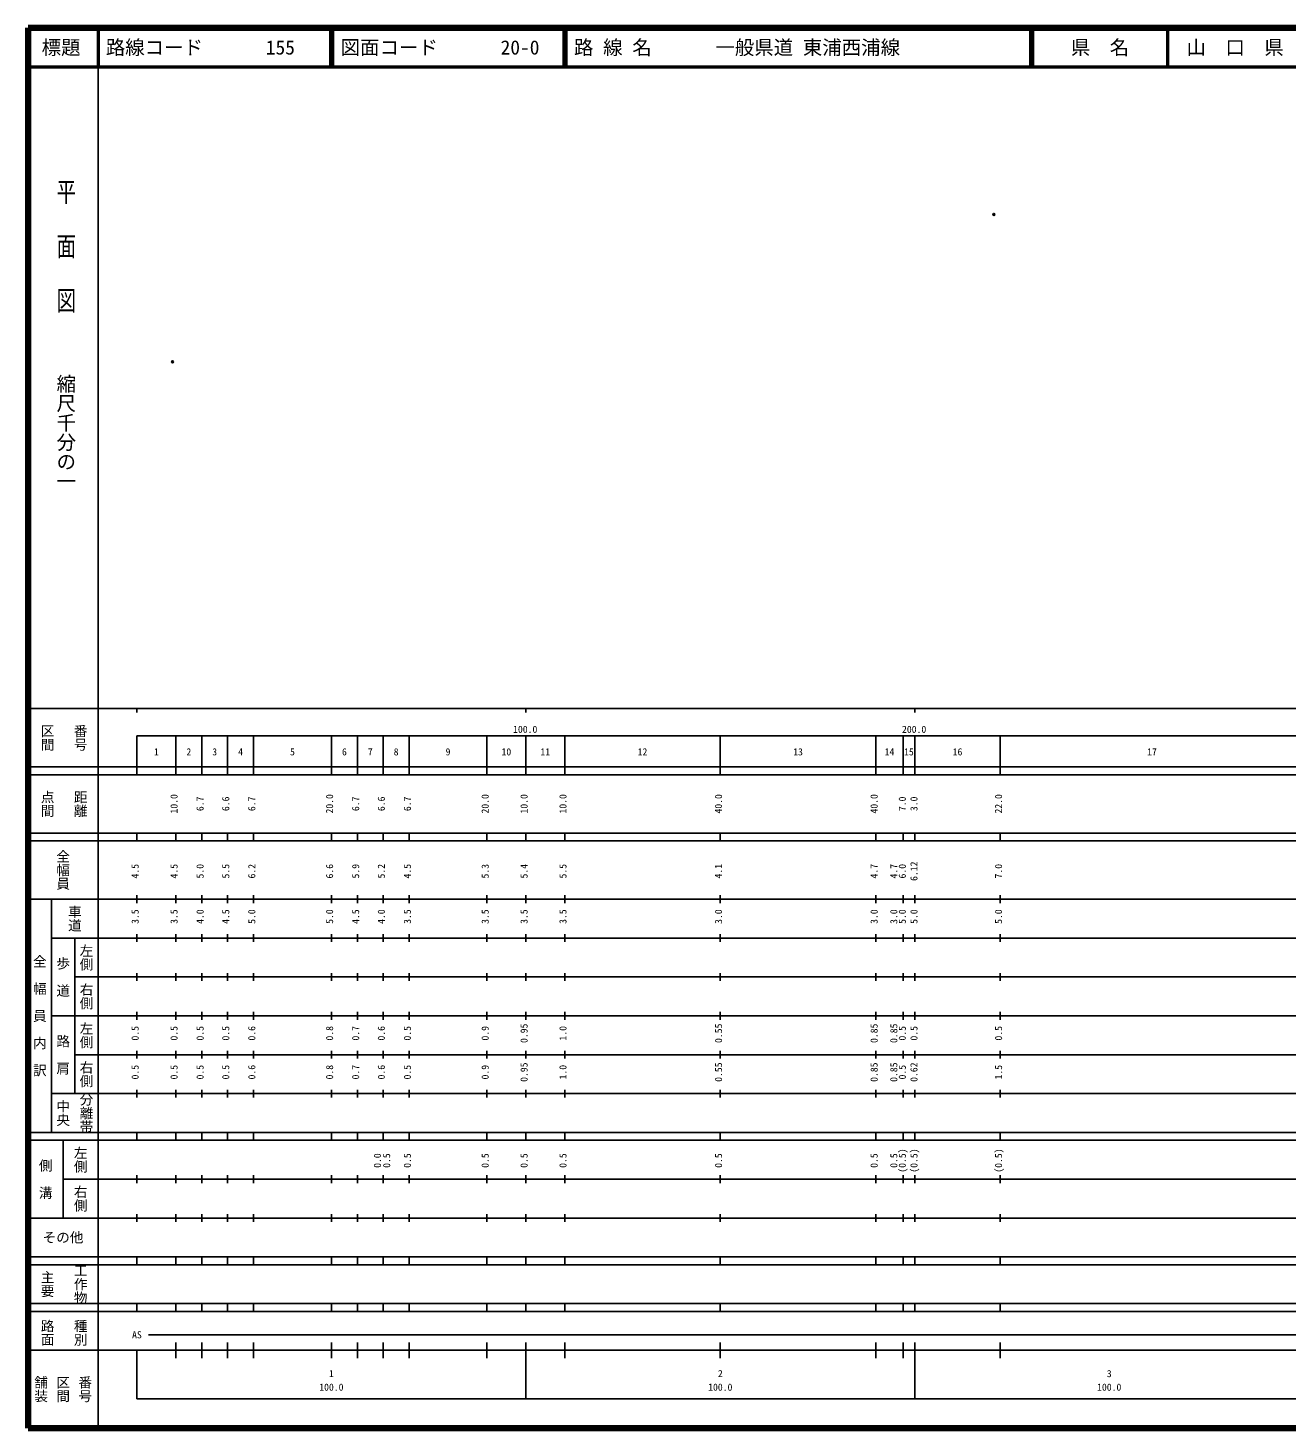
# Model space of a CAD drawing. Units: millimetres on the paper. Extents: x 40 to 680, y 20 to 380.
# Drawn here: x 40 to 363.7, y 20 to 380 of the extents above; entities that cross this region are included whole.
import ezdxf
from ezdxf.enums import TextEntityAlignment as Align

# ---------------------------------------------------------------- set-up
doc = ezdxf.new("R2010")
doc.units = ezdxf.units.MM
doc.header["$PDMODE"] = 32
doc.header["$PDSIZE"] = 0.5
doc.layers.add('M-OTRS', color=6, linetype='Continuous')
doc.layers.add('M-TTL-TXT', color=7, linetype='Continuous')
for name, color, linetype, lineweight in [('M-TTL', 2, 'Continuous', 140), ('M-TTL-BAND', 7, 'Continuous', 25), ('M-TTL-LINE', 7, 'Continuous', 50)]:
    doc.layers.add(name, color=color, linetype=linetype, lineweight=lineweight)
doc.styles.add('@ＭＳ ゴシック', font='')
doc.styles.add('ＭＳ ゴシック', font='')
doc.styles.get('@ＭＳ ゴシック').set_extended_font_data('@MS Gothic')
doc.styles.get('ＭＳ ゴシック').set_extended_font_data('MS Gothic')

msp = doc.modelspace()

# ---------------------------------------------------------------- linework, layer by layer
at = {"layer": 'M-OTRS'}
for p in [(288.362, 332.062), (77.173, 294.176)]:
    msp.add_point(p, dxfattribs=at)
at = {"layer": 'M-TTL'}
for p, q in [((40, 380), (40, 20)), ((680, 380), (40, 380)), ((40, 20), (680, 20))]:
    msp.add_line(p, q, dxfattribs=at)
at = {"layer": 'M-TTL-BAND'}
for p, q in [((58, 370), (58, 20)), ((40, 205), (579, 205)), ((68, 205), (68, 204)), ((168, 205), (168, 204)), ((268, 205), (268, 204)), ((68, 198), (579, 198)), ((68, 198), (68, 188)), ((78, 188), (78, 198)), ((84.7, 188), (84.7, 198)), ((91.3, 188), (91.3, 198)), ((98, 188), (98, 198)), ((118, 188), (118, 198)), ((124.7, 188), (124.7, 198)), ((131.3, 188), (131.3, 198)), ((138, 188), (138, 198)), ((158, 188), (158, 198)), ((168, 188), (168, 198)), ((178, 188), (178, 198)), ((218, 188), (218, 198)), ((258, 188), (258, 198)), ((265, 188), (265, 198)), ((268, 188), (268, 198)), ((290, 188), (290, 198)), ((40, 190), (579, 190)), ((40, 188), (579, 188)), ((40, 173), (579, 173)), ((68, 171), (68, 173)), ((78, 171), (78, 173)), ((84.7, 171), (84.7, 173)), ((91.3, 171), (91.3, 173)), ((98, 171), (98, 173)), ((118, 171), (118, 173)), ((124.7, 171), (124.7, 173)), ((131.3, 171), (131.3, 173)), ((138, 171), (138, 173)), ((158, 171), (158, 173)), ((168, 171), (168, 173)), ((178, 171), (178, 173)), ((218, 171), (218, 173)), ((258, 171), (258, 173)), ((265, 171), (265, 173)), ((268, 171), (268, 173)), ((290, 171), (290, 173)), ((40, 171), (579, 171)), ((40, 156), (579, 156)), ((46, 96), (46, 156)), ((68, 155), (68, 157)), ((78, 155), (78, 157)), ((84.7, 155), (84.7, 157)), ((91.3, 155), (91.3, 157)), ((98, 155), (98, 157)), ((118, 155), (118, 157)), ((124.7, 155), (124.7, 157)), ((131.3, 155), (131.3, 157)), ((138, 155), (138, 157)), ((158, 155), (158, 157)), ((168, 155), (168, 157)), ((178, 155), (178, 157)), ((218, 155), (218, 157)), ((258, 155), (258, 157)), ((265, 155), (265, 157)), ((268, 155), (268, 157)), ((290, 155), (290, 157)), ((46, 146), (579, 146)), ((52, 146), (52, 106)), ((68, 145), (68, 147)), ((78, 145), (78, 147)), ((84.7, 145), (84.7, 147)), ((91.3, 145), (91.3, 147)), ((98, 145), (98, 147)), ((118, 145), (118, 147)), ((124.7, 145), (124.7, 147)), ((131.3, 145), (131.3, 147)), ((138, 145), (138, 147)), ((158, 145), (158, 147)), ((168, 145), (168, 147)), ((178, 145), (178, 147)), ((218, 145), (218, 147)), ((258, 145), (258, 147)), ((265, 145), (265, 147)), ((268, 145), (268, 147)), ((290, 145), (290, 147)), ((68, 135), (68, 137)), ((78, 135), (78, 137)), ((84.7, 135), (84.7, 137)), ((91.3, 135), (91.3, 137)), ((98, 135), (98, 137)), ((118, 135), (118, 137)), ((124.7, 135), (124.7, 137)), ((131.3, 135), (131.3, 137)), ((138, 135), (138, 137)), ((158, 135), (158, 137)), ((168, 135), (168, 137)), ((178, 135), (178, 137)), ((218, 135), (218, 137)), ((258, 135), (258, 137)), ((265, 135), (265, 137)), ((268, 135), (268, 137)), ((290, 135), (290, 137)), ((52, 136), (579, 136)), ((46, 126), (579, 126)), ((68, 125), (68, 127)), ((78, 125), (78, 127)), ((84.7, 125), (84.7, 127)), ((91.3, 125), (91.3, 127)), ((98, 125), (98, 127)), ((118, 125), (118, 127)), ((124.7, 125), (124.7, 127)), ((131.3, 125), (131.3, 127)), ((138, 125), (138, 127)), ((158, 125), (158, 127)), ((168, 125), (168, 127)), ((178, 125), (178, 127)), ((218, 125), (218, 127)), ((258, 125), (258, 127)), ((265, 125), (265, 127)), ((268, 125), (268, 127)), ((290, 125), (290, 127)), ((52, 116), (579, 116)), ((68, 115), (68, 117)), ((78, 115), (78, 117)), ((84.7, 115), (84.7, 117)), ((91.3, 115), (91.3, 117)), ((98, 115), (98, 117)), ((118, 115), (118, 117)), ((124.7, 115), (124.7, 117)), ((131.3, 115), (131.3, 117)), ((138, 115), (138, 117)), ((158, 115), (158, 117)), ((168, 115), (168, 117)), ((178, 115), (178, 117)), ((218, 115), (218, 117)), ((258, 115), (258, 117)), ((265, 115), (265, 117)), ((268, 115), (268, 117)), ((290, 115), (290, 117)), ((46, 106), (579, 106)), ((68, 105), (68, 107)), ((78, 105), (78, 107)), ((84.7, 105), (84.7, 107)), ((91.3, 105), (91.3, 107)), ((98, 105), (98, 107)), ((118, 105), (118, 107)), ((124.7, 105), (124.7, 107)), ((131.3, 105), (131.3, 107)), ((138, 105), (138, 107)), ((158, 105), (158, 107)), ((168, 105), (168, 107)), ((178, 105), (178, 107)), ((218, 105), (218, 107)), ((258, 105), (258, 107)), ((265, 105), (265, 107)), ((268, 105), (268, 107)), ((290, 105), (290, 107)), ((40, 96), (579, 96)), ((40, 94), (579, 94)), ((49, 94), (49, 74)), ((68, 94), (68, 96)), ((78, 94), (78, 96)), ((84.7, 94), (84.7, 96)), ((91.3, 94), (91.3, 96)), ((98, 94), (98, 96)), ((118, 94), (118, 96)), ((124.7, 94), (124.7, 96)), ((131.3, 94), (131.3, 96)), ((138, 94), (138, 96)), ((158, 94), (158, 96)), ((168, 94), (168, 96)), ((178, 94), (178, 96)), ((218, 94), (218, 96)), ((258, 94), (258, 96)), ((265, 94), (265, 96)), ((268, 94), (268, 96)), ((290, 94), (290, 96)), ((49, 84), (579, 84)), ((68, 83), (68, 85)), ((78, 83), (78, 85)), ((84.7, 83), (84.7, 85)), ((91.3, 83), (91.3, 85)), ((98, 83), (98, 85)), ((118, 83), (118, 85)), ((124.7, 83), (124.7, 85)), ((131.3, 83), (131.3, 85)), ((138, 83), (138, 85)), ((158, 83), (158, 85)), ((168, 83), (168, 85)), ((178, 83), (178, 85)), ((218, 83), (218, 85)), ((258, 83), (258, 85)), ((265, 83), (265, 85)), ((268, 83), (268, 85)), ((290, 83), (290, 85)), ((40, 74), (579, 74)), ((68, 73), (68, 75)), ((78, 73), (78, 75)), ((84.7, 73), (84.7, 75)), ((91.3, 73), (91.3, 75)), ((98, 73), (98, 75)), ((118, 73), (118, 75)), ((124.7, 73), (124.7, 75)), ((131.3, 73), (131.3, 75)), ((138, 73), (138, 75)), ((158, 73), (158, 75)), ((168, 73), (168, 75)), ((178, 73), (178, 75)), ((218, 73), (218, 75)), ((258, 73), (258, 75)), ((265, 73), (265, 75)), ((268, 73), (268, 75)), ((290, 73), (290, 75)), ((40, 64), (579, 64)), ((40, 62), (579, 62)), ((68, 62), (68, 64)), ((78, 62), (78, 64)), ((84.7, 62), (84.7, 64)), ((91.3, 62), (91.3, 64)), ((98, 62), (98, 64)), ((118, 62), (118, 64)), ((124.7, 62), (124.7, 64)), ((131.3, 62), (131.3, 64)), ((138, 62), (138, 64)), ((158, 62), (158, 64)), ((168, 62), (168, 64)), ((178, 62), (178, 64)), ((218, 62), (218, 64)), ((258, 62), (258, 64)), ((265, 62), (265, 64)), ((268, 62), (268, 64)), ((290, 62), (290, 64)), ((40, 52), (579, 52)), ((68, 50), (68, 52)), ((78, 50), (78, 52)), ((84.7, 50), (84.7, 52)), ((91.3, 50), (91.3, 52)), ((98, 50), (98, 52)), ((118, 50), (118, 52)), ((124.7, 50), (124.7, 52)), ((131.3, 50), (131.3, 52)), ((138, 50), (138, 52)), ((158, 50), (158, 52)), ((168, 50), (168, 52)), ((178, 50), (178, 52)), ((218, 50), (218, 52)), ((258, 50), (258, 52)), ((265, 50), (265, 52)), ((268, 50), (268, 52)), ((290, 50), (290, 52)), ((40, 50), (579, 50)), ((71, 44), (565, 44)), ((40, 40), (579, 40)), ((68, 40), (68, 27.5)), ((78, 38), (78, 42)), ((84.7, 38), (84.7, 42)), ((91.3, 38), (91.3, 42)), ((98, 38), (98, 42)), ((118, 38), (118, 42)), ((124.7, 38), (124.7, 42)), ((131.3, 38), (131.3, 42)), ((138, 38), (138, 42)), ((158, 38), (158, 42)), ((168, 27.5), (168, 42)), ((178, 38), (178, 42)), ((218, 38), (218, 42)), ((258, 38), (258, 42)), ((265, 38), (265, 42)), ((268, 27.5), (268, 42)), ((290, 38), (290, 42)), ((68, 27.5), (579, 27.5))]:
    msp.add_line(p, q, dxfattribs=at)
at = {"layer": 'M-TTL-LINE'}
for p, q in [((58, 380), (58, 370)), ((117.75, 380), (117.75, 370)), ((118.25, 380), (118.25, 370)), ((177.75, 380), (177.75, 370)), ((178.25, 380), (178.25, 370)), ((297.75, 380), (297.75, 370)), ((298.25, 380), (298.25, 370)), ((333, 380), (333, 370)), ((40, 370), (680, 370))]:
    msp.add_line(p, q, dxfattribs=at)

# ---------------------------------------------------------------- texts
at = {"layer": 'M-TTL-BAND', "style": '@ＭＳ ゴシック', "width": 1.4}
msp.add_text('平  面  図', height=3.666, rotation=270, dxfattribs=at).set_placement((49.777, 306.475), align=Align.MIDDLE_RIGHT)
at = {"layer": 'M-TTL-BAND', "style": '@ＭＳ ゴシック'}
msp.add_text('縮尺千分の一', height=3.666, rotation=270, dxfattribs=at).set_placement((49.777, 261.03), align=Align.MIDDLE_RIGHT)
for s, p in [('区間', (45, 197.5)), ('番号', (53.5, 197.5)), ('点間', (45, 180.5)), ('距離', (53.5, 180.5)), ('全幅員', (49, 163.5)), ('車道', (52, 151)), ('左側', (55, 141)), ('全\u3000幅\u3000員\u3000内\u3000訳', (43, 126)), ('歩\u3000道', (49, 136)), ('右側', (55, 131)), ('左側', (55, 121)), ('路\u3000肩', (49, 116)), ('右側', (55, 111)), ('分離帯', (55, 101)), ('中央', (49, 101)), ('左側', (53.5, 89)), ('側\u3000溝', (44.5, 84)), ('右側', (53.5, 79)), ('工作物', (53.5, 57)), ('主要', (45, 57)), ('路面', (45, 44.5)), ('種別', (53.5, 44.5)), ('舗装', (43.333, 30)), ('区間', (49, 30)), ('番号', (54.667, 30))]:
    msp.add_text(s, height=2.566, rotation=270, dxfattribs=at).set_placement(p, align=Align.MIDDLE_CENTER)
at = {"layer": 'M-TTL-BAND', "style": 'ＭＳ ゴシック'}
for s, p in [('100.0', (167.844, 198.195)), ('200.0', (267.844, 198.195)), ('1', (73, 192.405)), ('2', (81.35, 192.405)), ('3', (88, 192.405)), ('4', (94.65, 192.405)), ('5', (108, 192.405)), ('6', (121.35, 192.405)), ('7', (128, 192.405)), ('8', (134.65, 192.405)), ('9', (148, 192.405)), ('10', (163, 192.405)), ('11', (173, 192.405)), ('12', (198, 192.405)), ('13', (238, 192.405)), ('14', (261.5, 192.405)), ('15', (266.5, 192.405)), ('16', (279, 192.405)), ('17', (329, 192.405)), ('AS', (68, 42.5)), ('1', (118, 32.523)), ('2', (218, 32.523)), ('3', (318, 32.523)), ('100.0', (118, 29.033)), ('100.0', (218, 29.033)), ('100.0', (318, 29.033))]:
    msp.add_text(s, height=1.833, dxfattribs=at).set_placement(p, align=Align.BOTTOM_CENTER)
for s, p in [('10.0', (79, 180.5)), ('6.7', (85.7, 180.5)), ('6.6', (92.3, 180.5)), ('6.7', (99, 180.5)), ('20.0', (119, 180.5)), ('6.7', (125.7, 180.5)), ('6.6', (132.3, 180.5)), ('6.7', (139, 180.5)), ('20.0', (159, 180.5)), ('10.0', (169, 180.5)), ('10.0', (179, 180.5)), ('40.0', (219, 180.5)), ('40.0', (259, 180.5)), ('7.0', (266.25, 180.5)), ('3.0', (269.25, 180.5)), ('22.0', (291, 180.5)), ('4.5', (69, 163.174)), ('4.5', (79, 163.174)), ('5.0', (85.7, 163.174)), ('5.5', (92.3, 163.174)), ('6.2', (99, 163.174)), ('6.6', (119, 163.174)), ('5.9', (125.7, 163.174)), ('5.2', (132.3, 163.174)), ('4.5', (139, 163.174)), ('5.3', (159, 163.174)), ('5.4', (169, 163.174)), ('5.5', (179, 163.174)), ('4.1', (219, 163.174)), ('4.7', (259, 163.174)), ('4.7', (264.075, 163.174)), ('6.0', (266.25, 163.174)), ('6.12', (269.25, 163.174)), ('7.0', (291, 163.174)), ('3.5', (69, 151.5)), ('3.5', (79, 151.5)), ('4.0', (85.7, 151.5)), ('4.5', (92.3, 151.5)), ('5.0', (99, 151.5)), ('5.0', (119, 151.5)), ('4.5', (125.7, 151.5)), ('4.0', (132.3, 151.5)), ('3.5', (139, 151.5)), ('3.5', (159, 151.5)), ('3.5', (169, 151.5)), ('3.5', (179, 151.5)), ('3.0', (219, 151.5)), ('3.0', (259, 151.5)), ('3.0', (264.075, 151.5)), ('5.0', (266.25, 151.5)), ('5.0', (269.25, 151.5)), ('5.0', (291, 151.5)), ('0.5', (69, 121.5)), ('0.5', (79, 121.5)), ('0.5', (85.7, 121.5)), ('0.5', (92.3, 121.5)), ('0.6', (99, 121.5)), ('0.8', (119, 121.5)), ('0.7', (125.7, 121.5)), ('0.6', (132.3, 121.5)), ('0.5', (139, 121.5)), ('0.9', (159, 121.5)), ('0.95', (169, 121.5)), ('1.0', (179, 121.5)), ('0.55', (219, 121.5)), ('0.85', (259, 121.5)), ('0.85', (264.075, 121.5)), ('0.5', (266.25, 121.5)), ('0.5', (269.25, 121.5)), ('0.5', (291, 121.5)), ('0.5', (69, 111.5)), ('0.5', (79, 111.5)), ('0.5', (85.7, 111.5)), ('0.5', (92.3, 111.5)), ('0.6', (99, 111.5)), ('0.8', (119, 111.5)), ('0.7', (125.7, 111.5)), ('0.6', (132.3, 111.5)), ('0.5', (139, 111.5)), ('0.9', (159, 111.5)), ('0.95', (169, 111.5)), ('1.0', (179, 111.5)), ('0.55', (219, 111.5)), ('0.85', (259, 111.5)), ('0.85', (264.075, 111.5)), ('0.5', (266.25, 111.5)), ('0.62', (269.25, 111.5)), ('1.5', (291, 111.5)), ('0.0', (131.3, 88.764)), ('0.5', (133.67, 88.764)), ('0.5', (139, 88.764)), ('0.5', (159, 88.764)), ('0.5', (169, 88.764)), ('0.5', (179, 88.764)), ('0.5', (219, 88.764)), ('0.5', (259, 88.764)), ('0.5', (264.075, 88.764)), ('(0.5)', (266.25, 88.764)), ('(0.5)', (269.25, 88.764)), ('(0.5)', (291, 88.764))]:
    msp.add_text(s, height=1.833, rotation=90, dxfattribs=at).set_placement(p, align=Align.BOTTOM_CENTER)
msp.add_text('その他', height=2.566, dxfattribs=at).set_placement((49, 69), align=Align.MIDDLE_CENTER)
at = {"layer": 'M-TTL-TXT', "style": 'ＭＳ ゴシック'}
for s, p in [('標題', (48.5, 375)), ('県\u3000名', (315.625, 375)), ('山\u3000口\u3000県', (350.375, 375))]:
    msp.add_text(s, height=3.666, dxfattribs=at).set_placement(p, align=Align.MIDDLE_CENTER)
for s, p in [('路線コード', (60, 375)), ('155', (101.142, 375)), ('図面コード', (120.38, 375)), ('20-0', (161.521, 375)), ('路 線 名', (180.38, 375)), ('一般県道 東浦西浦線', (216.734, 375))]:
    msp.add_text(s, height=3.666, dxfattribs=at).set_placement(p, align=Align.MIDDLE_LEFT)

doc.saveas('drawing.dxf')
